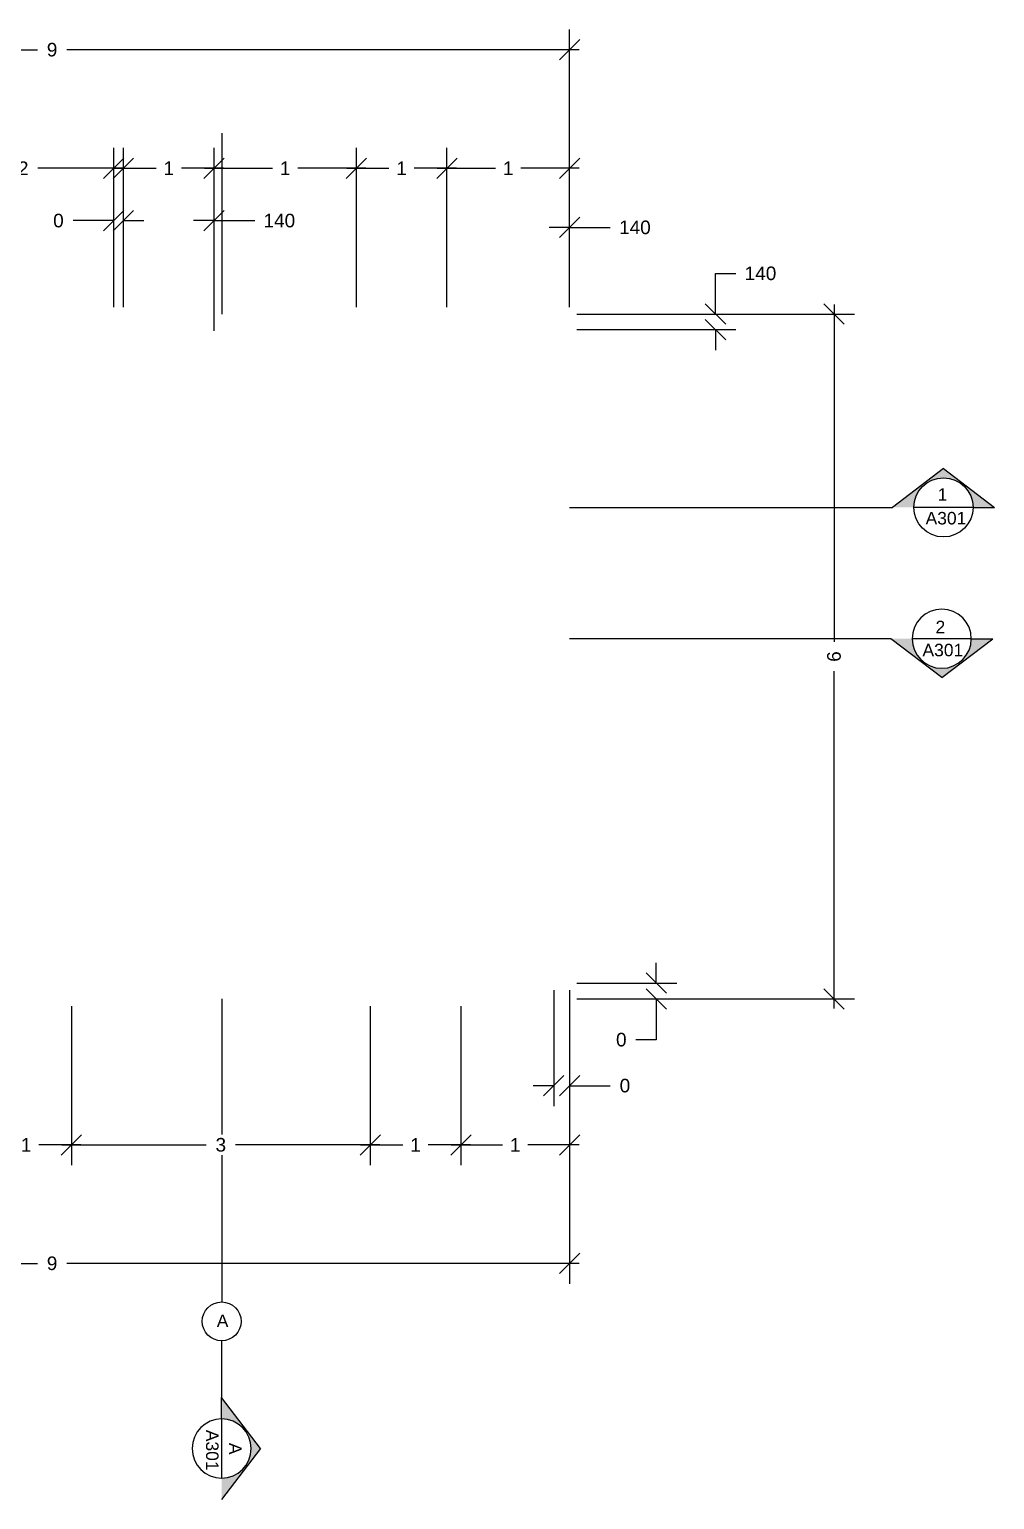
# Model space of a CAD drawing. Header units: metres. Extents: x -165 to 9389, y -108 to -28.
# Drawn here: x -43.16 to -34.63, y -76.02 to -63.03 of the extents above; entities that cross this region are included whole.
import ezdxf

# ---------------------------------------------------------------- set-up
doc = ezdxf.new("R2010")
doc.units = ezdxf.units.M
doc.header["$LTSCALE"] = 5
doc.header["$MEASUREMENT"] = 0
doc.linetypes.add('ACAD_ISO02W100', pattern=[15, 12, -3])
doc.layers.get('0').update_dxf_attribs({"color": 30, "true_color": 0xff7f00, "plot": 0})
doc.layers.get('DEFPOINTS').update_dxf_attribs({"color": 6, "true_color": 0xff00ff})
doc.layers.add('1. Linee di taglio', color=5, linetype='Continuous')
doc.layers.add('c', color=8, linetype='Continuous')
doc.layers.add('4. Linee nascoste', color=2, linetype='ACAD_ISO02W100', lineweight=25)
doc.styles.get("Standard").update_dxf_attribs({"font": 'arial.ttf'})
doc.dimstyles.new('Copy(2) of Standard', dxfattribs={"dimtxt": 0.12, "dimasz": 0.18, "dimexe": 0.18, "dimexo": 0.0625, "dimgap": 0.09, "dimtad": 0, "dimtoh": 1, "dimdec": 0, "dimlfac": 1000, "dimzin": 0, "dimdsep": 46, "dimtxsty": 'Standard', "dimblk": 'OBLIQUE', "dimcen": 0.09, "dimdle": 0.085, "dimclrd": 6, "dimclre": 4, "dimclrt": 7, "dimadec": 0, "dimazin": 0, "dimtfac": 1, "dimtdec": 0, "dimtofl": 0, "dimtmove": 0, "dimatfit": 3, "dimfxl": 1, "dimtfill": 1, "dimtfillclr": 7, "dimtolj": 1, "dimtzin": 0, "dimlwd": 25, "dimlwe": 25, "dimarcsym": 0})

# ---------------------------------------------------------------- blocks, each defined once
blk = doc.blocks.new('Sez')
at = {"layer": 'c'}
blk.add_hatch(color=256, dxfattribs=at).paths.add_polyline_path([(2.801, 6.414), (3.252, 6.071), (3.703, 6.414), (3.513, 6.414, -1), (2.99, 6.414)])
for p, q in [((3.252, 6.071), (2.801, 6.414)), ((2.99, 6.414), (2.801, 6.414)), ((2.99, 6.414), (3.513, 6.414)), ((3.252, 6.071), (3.703, 6.414))]:
    blk.add_line(p, q, dxfattribs=at)
blk.add_circle((3.252, 6.414), 0.261, dxfattribs=at)
blk = doc.blocks.new('_Oblique')
at = {"color": 0, "linetype": 'ByBlock', "lineweight": -2}
blk.add_line((-0.5, -0.5), (0.5, 0.5), dxfattribs=at)
blk = doc.blocks.new('*D214')
at = {"layer": '1. Linee di taglio', "color": 4, "linetype": 'Continuous', "lineweight": 25, "transparency": 16777216}
for p, q in [((-38.325, -65.55), (-35.872, -65.55)), ((-38.325, -71.6), (-35.872, -71.6))]:
    blk.add_line(p, q, dxfattribs=at)
at = {"layer": '1. Linee di taglio', "color": 6, "linetype": 'Continuous', "lineweight": 25, "transparency": 16777216}
for p, q in [((-36.052, -65.465), (-36.052, -68.446)), ((-36.052, -71.685), (-36.052, -68.705))]:
    blk.add_line(p, q, dxfattribs=at)
at = {"layer": 'DEFPOINTS', "color": 0, "transparency": 16777216}
for p in [(-38.388, -65.55), (-38.388, -71.6), (-36.052, -71.6)]:
    blk.add_point(p, dxfattribs=at)
at = {"layer": '1. Linee di taglio', "color": 6, "lineweight": 25, "transparency": 16777216, "xscale": 0.18, "yscale": 0.18, "zscale": 0.18}
for p, rotation in [((-36.052, -65.55), 90), ((-36.052, -71.6), 270)]:
    blk.add_blockref('_Oblique', p, dxfattribs=dict(at, rotation=rotation))
at = {"layer": '1. Linee di taglio', "color": 7, "transparency": 16777216, "insert": (-36.052, -68.575), "char_height": 0.12, "attachment_point": 5, "rotation": 90, "bg_fill": 3, "box_fill_scale": 1.25, "bg_fill_color": 256, "bg_fill_true_color": 13158600, "bg_fill_transparency": 0}
blk.add_mtext('\\A1;6', dxfattribs=at)
blk = doc.blocks.new('*D215')
at = {"layer": '1. Linee di taglio', "color": 6, "linetype": 'Continuous', "lineweight": 25, "transparency": 16777216}
for p, q in [((-37.622, -71.46), (-37.622, -71.28)), ((-37.622, -71.6), (-37.622, -71.96)), ((-37.622, -71.96), (-37.802, -71.96))]:
    blk.add_line(p, q, dxfattribs=at)
at = {"layer": '1. Linee di taglio', "color": 4, "linetype": 'Continuous', "lineweight": 25, "transparency": 16777216}
for p, q in [((-38.325, -71.46), (-37.442, -71.46)), ((-38.325, -71.6), (-37.442, -71.6))]:
    blk.add_line(p, q, dxfattribs=at)
at = {"layer": 'DEFPOINTS', "color": 0, "transparency": 16777216}
for p in [(-38.388, -71.46), (-38.388, -71.6), (-37.622, -71.6)]:
    blk.add_point(p, dxfattribs=at)
at = {"layer": '1. Linee di taglio', "color": 6, "lineweight": 25, "transparency": 16777216, "xscale": 0.18, "yscale": 0.18, "zscale": 0.18}
for p, rotation in [((-37.622, -71.46), 270), ((-37.622, -71.6), 90)]:
    blk.add_blockref('_Oblique', p, dxfattribs=dict(at, rotation=rotation))
at = {"layer": '1. Linee di taglio', "color": 7, "transparency": 16777216, "insert": (-37.931, -71.96), "char_height": 0.12, "attachment_point": 5, "bg_fill": 3, "box_fill_scale": 1.25, "bg_fill_color": 256, "bg_fill_true_color": 13158600, "bg_fill_transparency": 0}
blk.add_mtext('\\A1;0', dxfattribs=at)
blk = doc.blocks.new('*D217')
at = {"layer": '1. Linee di taglio', "color": 4, "linetype": 'Continuous', "lineweight": 25, "transparency": 16777216}
for p, q in [((-47.528, -65.488), (-47.528, -63.034)), ((-38.388, -65.488), (-38.388, -63.034))]:
    blk.add_line(p, q, dxfattribs=at)
at = {"layer": '1. Linee di taglio', "color": 6, "linetype": 'Continuous', "lineweight": 25, "transparency": 16777216}
for p, q in [((-47.613, -63.214), (-43.087, -63.214)), ((-38.303, -63.214), (-42.828, -63.214))]:
    blk.add_line(p, q, dxfattribs=at)
at = {"layer": 'DEFPOINTS', "color": 0, "transparency": 16777216}
for p in [(-38.388, -63.214), (-47.528, -65.55), (-38.388, -65.55)]:
    blk.add_point(p, dxfattribs=at)
at = {"layer": '1. Linee di taglio', "color": 6, "lineweight": 25, "transparency": 16777216, "xscale": 0.18, "yscale": 0.18, "zscale": 0.18, "rotation": 180}
blk.add_blockref('_Oblique', (-47.528, -63.214), dxfattribs=at)
at = {"layer": '1. Linee di taglio', "color": 6, "lineweight": 25, "transparency": 16777216, "xscale": 0.18, "yscale": 0.18, "zscale": 0.18}
blk.add_blockref('_Oblique', (-38.388, -63.214), dxfattribs=at)
at = {"layer": '1. Linee di taglio', "color": 7, "transparency": 16777216, "insert": (-42.958, -63.214), "char_height": 0.12, "attachment_point": 5, "bg_fill": 3, "box_fill_scale": 1.25, "bg_fill_color": 256, "bg_fill_true_color": 13158600, "bg_fill_transparency": 0}
blk.add_mtext('\\A1;9', dxfattribs=at)
blk = doc.blocks.new('*D218')
at = {"layer": '1. Linee di taglio', "color": 4, "linetype": 'Continuous', "lineweight": 25, "transparency": 16777216}
for p, q in [((-44.013, -65.366), (-44.013, -64.081)), ((-42.413, -65.366), (-42.413, -64.081))]:
    blk.add_line(p, q, dxfattribs=at)
at = {"layer": '1. Linee di taglio', "color": 6, "linetype": 'Continuous', "lineweight": 25, "transparency": 16777216}
for p, q in [((-44.098, -64.261), (-43.343, -64.261)), ((-42.328, -64.261), (-43.083, -64.261))]:
    blk.add_line(p, q, dxfattribs=at)
at = {"layer": 'DEFPOINTS', "color": 0, "transparency": 16777216}
for p in [(-42.413, -64.261), (-44.013, -65.429), (-42.413, -65.429)]:
    blk.add_point(p, dxfattribs=at)
at = {"layer": '1. Linee di taglio', "color": 6, "lineweight": 25, "transparency": 16777216, "xscale": 0.18, "yscale": 0.18, "zscale": 0.18, "rotation": 180}
blk.add_blockref('_Oblique', (-44.013, -64.261), dxfattribs=at)
at = {"layer": '1. Linee di taglio', "color": 6, "lineweight": 25, "transparency": 16777216, "xscale": 0.18, "yscale": 0.18, "zscale": 0.18}
blk.add_blockref('_Oblique', (-42.413, -64.261), dxfattribs=at)
at = {"layer": '1. Linee di taglio', "color": 7, "transparency": 16777216, "insert": (-43.213, -64.261), "char_height": 0.12, "attachment_point": 5, "bg_fill": 3, "box_fill_scale": 1.25, "bg_fill_color": 256, "bg_fill_true_color": 13158600, "bg_fill_transparency": 0}
blk.add_mtext('\\A1;2', dxfattribs=at)
blk = doc.blocks.new('*D219')
at = {"layer": '1. Linee di taglio', "color": 4, "linetype": 'Continuous', "lineweight": 25, "transparency": 16777216}
for p, q in [((-39.471, -65.488), (-39.471, -64.081)), ((-38.388, -65.488), (-38.388, -64.081))]:
    blk.add_line(p, q, dxfattribs=at)
at = {"layer": '1. Linee di taglio', "color": 6, "linetype": 'Continuous', "lineweight": 25, "transparency": 16777216}
for p, q in [((-39.556, -64.261), (-39.042, -64.261)), ((-38.303, -64.261), (-38.818, -64.261))]:
    blk.add_line(p, q, dxfattribs=at)
at = {"layer": 'DEFPOINTS', "color": 0, "transparency": 16777216}
for p in [(-38.388, -64.261), (-39.471, -65.55), (-38.388, -65.55)]:
    blk.add_point(p, dxfattribs=at)
at = {"layer": '1. Linee di taglio', "color": 6, "lineweight": 25, "transparency": 16777216, "xscale": 0.18, "yscale": 0.18, "zscale": 0.18, "rotation": 180}
blk.add_blockref('_Oblique', (-39.471, -64.261), dxfattribs=at)
at = {"layer": '1. Linee di taglio', "color": 6, "lineweight": 25, "transparency": 16777216, "xscale": 0.18, "yscale": 0.18, "zscale": 0.18}
blk.add_blockref('_Oblique', (-38.388, -64.261), dxfattribs=at)
at = {"layer": '1. Linee di taglio', "color": 7, "transparency": 16777216, "insert": (-38.93, -64.261), "char_height": 0.12, "attachment_point": 5, "bg_fill": 3, "box_fill_scale": 1.25, "bg_fill_color": 256, "bg_fill_true_color": 13158600, "bg_fill_transparency": 0}
blk.add_mtext('\\A1;1', dxfattribs=at)
blk = doc.blocks.new('*D221')
at = {"layer": '1. Linee di taglio', "color": 4, "linetype": 'Continuous', "lineweight": 25, "transparency": 16777216}
for p, q in [((-47.528, -71.663), (-47.528, -74.116)), ((-38.388, -71.663), (-38.388, -74.116))]:
    blk.add_line(p, q, dxfattribs=at)
at = {"layer": '1. Linee di taglio', "color": 6, "linetype": 'Continuous', "lineweight": 25, "transparency": 16777216}
for p, q in [((-47.613, -73.936), (-43.087, -73.936)), ((-38.303, -73.936), (-42.828, -73.936))]:
    blk.add_line(p, q, dxfattribs=at)
at = {"layer": 'DEFPOINTS', "color": 0, "transparency": 16777216}
for p in [(-47.528, -71.6), (-38.388, -71.6), (-38.388, -73.936)]:
    blk.add_point(p, dxfattribs=at)
at = {"layer": '1. Linee di taglio', "color": 6, "lineweight": 25, "transparency": 16777216, "xscale": 0.18, "yscale": 0.18, "zscale": 0.18, "rotation": 180}
blk.add_blockref('_Oblique', (-47.528, -73.936), dxfattribs=at)
at = {"layer": '1. Linee di taglio', "color": 6, "lineweight": 25, "transparency": 16777216, "xscale": 0.18, "yscale": 0.18, "zscale": 0.18}
blk.add_blockref('_Oblique', (-38.388, -73.936), dxfattribs=at)
at = {"layer": '1. Linee di taglio', "color": 7, "transparency": 16777216, "insert": (-42.958, -73.936), "char_height": 0.12, "attachment_point": 5, "bg_fill": 3, "box_fill_scale": 1.25, "bg_fill_color": 256, "bg_fill_true_color": 13158600, "bg_fill_transparency": 0}
blk.add_mtext('\\A1;9', dxfattribs=at)
blk = doc.blocks.new('*D222')
at = {"layer": '1. Linee di taglio', "color": 4, "linetype": 'Continuous', "lineweight": 25, "transparency": 16777216}
for p, q in [((-39.348, -71.663), (-39.348, -73.069)), ((-38.388, -71.663), (-38.388, -73.069))]:
    blk.add_line(p, q, dxfattribs=at)
at = {"layer": '1. Linee di taglio', "color": 6, "linetype": 'Continuous', "lineweight": 25, "transparency": 16777216}
for p, q in [((-39.433, -72.889), (-38.98, -72.889)), ((-38.303, -72.889), (-38.756, -72.889))]:
    blk.add_line(p, q, dxfattribs=at)
at = {"layer": 'DEFPOINTS', "color": 0, "transparency": 16777216}
for p in [(-39.348, -71.6), (-38.388, -71.6), (-39.348, -72.889)]:
    blk.add_point(p, dxfattribs=at)
at = {"layer": '1. Linee di taglio', "color": 6, "lineweight": 25, "transparency": 16777216, "xscale": 0.18, "yscale": 0.18, "zscale": 0.18, "rotation": 180}
blk.add_blockref('_Oblique', (-39.348, -72.889), dxfattribs=at)
at = {"layer": '1. Linee di taglio', "color": 6, "lineweight": 25, "transparency": 16777216, "xscale": 0.18, "yscale": 0.18, "zscale": 0.18}
blk.add_blockref('_Oblique', (-38.388, -72.889), dxfattribs=at)
at = {"layer": '1. Linee di taglio', "color": 7, "transparency": 16777216, "insert": (-38.868, -72.889), "char_height": 0.12, "attachment_point": 5, "bg_fill": 3, "box_fill_scale": 1.25, "bg_fill_color": 256, "bg_fill_true_color": 13158600, "bg_fill_transparency": 0}
blk.add_mtext('\\A1;1', dxfattribs=at)
blk = doc.blocks.new('*D223')
at = {"layer": '1. Linee di taglio', "color": 4, "linetype": 'Continuous', "lineweight": 25, "transparency": 16777216}
for p, q in [((-43.588, -71.663), (-43.588, -73.069)), ((-42.788, -71.663), (-42.788, -73.069))]:
    blk.add_line(p, q, dxfattribs=at)
at = {"layer": '1. Linee di taglio', "color": 6, "linetype": 'Continuous', "lineweight": 25, "transparency": 16777216}
for p, q in [((-43.673, -72.889), (-43.3, -72.889)), ((-42.703, -72.889), (-43.076, -72.889))]:
    blk.add_line(p, q, dxfattribs=at)
at = {"layer": 'DEFPOINTS', "color": 0, "transparency": 16777216}
for p in [(-43.588, -71.6), (-42.788, -71.6), (-43.588, -72.889)]:
    blk.add_point(p, dxfattribs=at)
at = {"layer": '1. Linee di taglio', "color": 6, "lineweight": 25, "transparency": 16777216, "xscale": 0.18, "yscale": 0.18, "zscale": 0.18, "rotation": 180}
blk.add_blockref('_Oblique', (-43.588, -72.889), dxfattribs=at)
at = {"layer": '1. Linee di taglio', "color": 6, "lineweight": 25, "transparency": 16777216, "xscale": 0.18, "yscale": 0.18, "zscale": 0.18}
blk.add_blockref('_Oblique', (-42.788, -72.889), dxfattribs=at)
at = {"layer": '1. Linee di taglio', "color": 7, "transparency": 16777216, "insert": (-43.188, -72.889), "char_height": 0.12, "attachment_point": 5, "bg_fill": 3, "box_fill_scale": 1.25, "bg_fill_color": 256, "bg_fill_true_color": 13158600, "bg_fill_transparency": 0}
blk.add_mtext('\\A1;1', dxfattribs=at)
blk = doc.blocks.new('*D228')
at = {"layer": '1. Linee di taglio', "color": 4, "linetype": 'Continuous', "lineweight": 25, "transparency": 16777216}
for p, q in [((-38.528, -71.523), (-38.528, -72.546)), ((-38.388, -71.523), (-38.388, -72.546))]:
    blk.add_line(p, q, dxfattribs=at)
at = {"layer": '1. Linee di taglio', "color": 6, "linetype": 'Continuous', "lineweight": 25, "transparency": 16777216}
for p, q in [((-38.528, -72.366), (-38.708, -72.366)), ((-38.388, -72.366), (-38.028, -72.366))]:
    blk.add_line(p, q, dxfattribs=at)
at = {"layer": 'DEFPOINTS', "color": 0, "transparency": 16777216}
for p in [(-38.528, -71.46), (-38.388, -71.46), (-38.388, -72.366)]:
    blk.add_point(p, dxfattribs=at)
at = {"layer": '1. Linee di taglio', "color": 6, "lineweight": 25, "transparency": 16777216, "xscale": 0.18, "yscale": 0.18, "zscale": 0.18}
blk.add_blockref('_Oblique', (-38.528, -72.366), dxfattribs=at)
at = {"layer": '1. Linee di taglio', "color": 6, "lineweight": 25, "transparency": 16777216, "xscale": 0.18, "yscale": 0.18, "zscale": 0.18, "rotation": 180}
blk.add_blockref('_Oblique', (-38.388, -72.366), dxfattribs=at)
at = {"layer": '1. Linee di taglio', "color": 7, "transparency": 16777216, "insert": (-37.899, -72.366), "char_height": 0.12, "attachment_point": 5, "bg_fill": 3, "box_fill_scale": 1.25, "bg_fill_color": 256, "bg_fill_true_color": 13158600, "bg_fill_transparency": 0}
blk.add_mtext('\\A1;0', dxfattribs=at)
blk = doc.blocks.new('*D231')
at = {"layer": '4. Linee nascoste', "color": 4, "linetype": 'Continuous', "lineweight": 25, "transparency": 16777216}
for p, q in [((-42.413, -65.488), (-42.413, -64.544)), ((-42.328, -65.488), (-42.328, -64.544))]:
    blk.add_line(p, q, dxfattribs=at)
at = {"layer": '4. Linee nascoste', "color": 6, "linetype": 'Continuous', "lineweight": 25, "transparency": 16777216}
for p, q in [((-42.413, -64.724), (-42.773, -64.724)), ((-42.328, -64.724), (-42.148, -64.724))]:
    blk.add_line(p, q, dxfattribs=at)
at = {"layer": 'DEFPOINTS', "color": 0, "transparency": 16777216}
for p in [(-42.413, -64.724), (-42.413, -65.55), (-42.328, -65.55)]:
    blk.add_point(p, dxfattribs=at)
at = {"layer": '4. Linee nascoste', "color": 6, "lineweight": 25, "transparency": 16777216, "xscale": 0.18, "yscale": 0.18, "zscale": 0.18}
blk.add_blockref('_Oblique', (-42.413, -64.724), dxfattribs=at)
at = {"layer": '4. Linee nascoste', "color": 6, "lineweight": 25, "transparency": 16777216, "xscale": 0.18, "yscale": 0.18, "zscale": 0.18, "rotation": 180}
blk.add_blockref('_Oblique', (-42.328, -64.724), dxfattribs=at)
at = {"layer": '4. Linee nascoste', "color": 7, "transparency": 16777216, "insert": (-42.902, -64.724), "char_height": 0.12, "attachment_point": 5, "bg_fill": 3, "box_fill_scale": 1.25, "bg_fill_color": 256, "bg_fill_true_color": 13158600, "bg_fill_transparency": 0}
blk.add_mtext('\\A1;0', dxfattribs=at)
blk = doc.blocks.new('*D232')
at = {"layer": '4. Linee nascoste', "color": 4, "linetype": 'Continuous', "lineweight": 25, "transparency": 16777216}
blk.add_line((-38.388, -65.488), (-38.388, -64.604), dxfattribs=at)
blk.add_line((-38.388, -65.488), (-38.388, -64.604), dxfattribs=at)
at = {"layer": '4. Linee nascoste', "color": 6, "linetype": 'Continuous', "lineweight": 25, "transparency": 16777216}
for q in [(-38.568, -64.784), (-38.028, -64.784)]:
    blk.add_line((-38.388, -64.784), q, dxfattribs=at)
at = {"layer": 'DEFPOINTS', "color": 0, "transparency": 16777216}
for p in [(-38.388, -64.784), (-38.388, -65.55), (-38.388, -65.55)]:
    blk.add_point(p, dxfattribs=at)
at = {"layer": '4. Linee nascoste', "color": 6, "lineweight": 25, "transparency": 16777216, "xscale": 0.18, "yscale": 0.18, "zscale": 0.18}
blk.add_blockref('_Oblique', (-38.388, -64.784), dxfattribs=at)
at = {"layer": '4. Linee nascoste', "color": 6, "lineweight": 25, "transparency": 16777216, "xscale": 0.18, "yscale": 0.18, "zscale": 0.18, "rotation": 180}
blk.add_blockref('_Oblique', (-38.388, -64.784), dxfattribs=at)
at = {"layer": '4. Linee nascoste', "color": 7, "transparency": 16777216, "insert": (-37.811, -64.784), "char_height": 0.12, "attachment_point": 5, "bg_fill": 3, "box_fill_scale": 1.25, "bg_fill_color": 256, "bg_fill_true_color": 13158600, "bg_fill_transparency": 0}
blk.add_mtext('\\A1;140', dxfattribs=at)
blk = doc.blocks.new('*D233')
at = {"layer": '4. Linee nascoste', "color": 4, "linetype": 'Continuous', "lineweight": 25, "transparency": 16777216}
for p, q in [((-42.328, -65.488), (-42.328, -64.081)), ((-41.528, -65.488), (-41.528, -64.081))]:
    blk.add_line(p, q, dxfattribs=at)
at = {"layer": '4. Linee nascoste', "color": 6, "linetype": 'Continuous', "lineweight": 25, "transparency": 16777216}
for p, q in [((-42.413, -64.261), (-42.04, -64.261)), ((-41.443, -64.261), (-41.816, -64.261))]:
    blk.add_line(p, q, dxfattribs=at)
at = {"layer": 'DEFPOINTS', "color": 0, "transparency": 16777216}
for p in [(-42.328, -64.261), (-42.328, -65.55), (-41.528, -65.55)]:
    blk.add_point(p, dxfattribs=at)
at = {"layer": '4. Linee nascoste', "color": 6, "lineweight": 25, "transparency": 16777216, "xscale": 0.18, "yscale": 0.18, "zscale": 0.18, "rotation": 180}
blk.add_blockref('_Oblique', (-42.328, -64.261), dxfattribs=at)
at = {"layer": '4. Linee nascoste', "color": 6, "lineweight": 25, "transparency": 16777216, "xscale": 0.18, "yscale": 0.18, "zscale": 0.18}
blk.add_blockref('_Oblique', (-41.528, -64.261), dxfattribs=at)
at = {"layer": '4. Linee nascoste', "color": 7, "transparency": 16777216, "insert": (-41.928, -64.261), "char_height": 0.12, "attachment_point": 5, "bg_fill": 3, "box_fill_scale": 1.25, "bg_fill_color": 256, "bg_fill_true_color": 13158600, "bg_fill_transparency": 0}
blk.add_mtext('\\A1;1', dxfattribs=at)
blk = doc.blocks.new('*D234')
at = {"layer": '4. Linee nascoste', "color": 4, "linetype": 'Continuous', "lineweight": 25, "transparency": 16777216}
for p, q in [((-41.528, -65.488), (-41.528, -64.081)), ((-40.271, -65.488), (-40.271, -64.081))]:
    blk.add_line(p, q, dxfattribs=at)
at = {"layer": '4. Linee nascoste', "color": 6, "linetype": 'Continuous', "lineweight": 25, "transparency": 16777216}
for p, q in [((-41.613, -64.261), (-41.012, -64.261)), ((-40.186, -64.261), (-40.788, -64.261))]:
    blk.add_line(p, q, dxfattribs=at)
at = {"layer": 'DEFPOINTS', "color": 0, "transparency": 16777216}
for p in [(-41.528, -64.261), (-41.528, -65.55), (-40.271, -65.55)]:
    blk.add_point(p, dxfattribs=at)
at = {"layer": '4. Linee nascoste', "color": 6, "lineweight": 25, "transparency": 16777216, "xscale": 0.18, "yscale": 0.18, "zscale": 0.18, "rotation": 180}
blk.add_blockref('_Oblique', (-41.528, -64.261), dxfattribs=at)
at = {"layer": '4. Linee nascoste', "color": 6, "lineweight": 25, "transparency": 16777216, "xscale": 0.18, "yscale": 0.18, "zscale": 0.18}
blk.add_blockref('_Oblique', (-40.271, -64.261), dxfattribs=at)
at = {"layer": '4. Linee nascoste', "color": 7, "transparency": 16777216, "insert": (-40.9, -64.261), "char_height": 0.12, "attachment_point": 5, "bg_fill": 3, "box_fill_scale": 1.25, "bg_fill_color": 256, "bg_fill_true_color": 13158600, "bg_fill_transparency": 0}
blk.add_mtext('\\A1;1', dxfattribs=at)
blk = doc.blocks.new('*D235')
at = {"layer": '4. Linee nascoste', "color": 4, "linetype": 'Continuous', "lineweight": 25, "transparency": 16777216}
for p in [(-41.528, -65.488), (-41.528, -65.698)]:
    blk.add_line(p, (-41.528, -64.544), dxfattribs=at)
at = {"layer": '4. Linee nascoste', "color": 6, "linetype": 'Continuous', "lineweight": 25, "transparency": 16777216}
for q in [(-41.708, -64.724), (-41.168, -64.724)]:
    blk.add_line((-41.528, -64.724), q, dxfattribs=at)
at = {"layer": 'DEFPOINTS', "color": 0, "transparency": 16777216}
for p in [(-41.528, -64.724), (-41.528, -65.55), (-41.528, -65.76)]:
    blk.add_point(p, dxfattribs=at)
at = {"layer": '4. Linee nascoste', "color": 6, "lineweight": 25, "transparency": 16777216, "xscale": 0.18, "yscale": 0.18, "zscale": 0.18}
blk.add_blockref('_Oblique', (-41.528, -64.724), dxfattribs=at)
at = {"layer": '4. Linee nascoste', "color": 6, "lineweight": 25, "transparency": 16777216, "xscale": 0.18, "yscale": 0.18, "zscale": 0.18, "rotation": 180}
blk.add_blockref('_Oblique', (-41.528, -64.724), dxfattribs=at)
at = {"layer": '4. Linee nascoste', "color": 7, "transparency": 16777216, "insert": (-40.951, -64.724), "char_height": 0.12, "attachment_point": 5, "bg_fill": 3, "box_fill_scale": 1.25, "bg_fill_color": 256, "bg_fill_true_color": 13158600, "bg_fill_transparency": 0}
blk.add_mtext('\\A1;140', dxfattribs=at)
blk = doc.blocks.new('*D236')
at = {"layer": '4. Linee nascoste', "color": 4, "linetype": 'Continuous', "lineweight": 25, "transparency": 16777216}
for p, q in [((-40.271, -65.488), (-40.271, -64.081)), ((-39.471, -65.488), (-39.471, -64.081))]:
    blk.add_line(p, q, dxfattribs=at)
at = {"layer": '4. Linee nascoste', "color": 6, "linetype": 'Continuous', "lineweight": 25, "transparency": 16777216}
for p, q in [((-40.356, -64.261), (-39.983, -64.261)), ((-39.386, -64.261), (-39.759, -64.261))]:
    blk.add_line(p, q, dxfattribs=at)
at = {"layer": 'DEFPOINTS', "color": 0, "transparency": 16777216}
for p in [(-39.471, -64.261), (-40.271, -65.55), (-39.471, -65.55)]:
    blk.add_point(p, dxfattribs=at)
at = {"layer": '4. Linee nascoste', "color": 6, "lineweight": 25, "transparency": 16777216, "xscale": 0.18, "yscale": 0.18, "zscale": 0.18, "rotation": 180}
blk.add_blockref('_Oblique', (-40.271, -64.261), dxfattribs=at)
at = {"layer": '4. Linee nascoste', "color": 6, "lineweight": 25, "transparency": 16777216, "xscale": 0.18, "yscale": 0.18, "zscale": 0.18}
blk.add_blockref('_Oblique', (-39.471, -64.261), dxfattribs=at)
at = {"layer": '4. Linee nascoste', "color": 7, "transparency": 16777216, "insert": (-39.871, -64.261), "char_height": 0.12, "attachment_point": 5, "bg_fill": 3, "box_fill_scale": 1.25, "bg_fill_color": 256, "bg_fill_true_color": 13158600, "bg_fill_transparency": 0}
blk.add_mtext('\\A1;1', dxfattribs=at)
blk = doc.blocks.new('*D237')
at = {"layer": '4. Linee nascoste', "color": 6, "linetype": 'Continuous', "lineweight": 25, "transparency": 16777216}
for p, q in [((-37.099, -65.55), (-37.099, -65.19)), ((-37.099, -65.19), (-36.919, -65.19)), ((-37.099, -65.687), (-37.099, -65.867))]:
    blk.add_line(p, q, dxfattribs=at)
at = {"layer": '4. Linee nascoste', "color": 4, "linetype": 'Continuous', "lineweight": 25, "transparency": 16777216}
for p, q in [((-38.325, -65.55), (-36.919, -65.55)), ((-38.325, -65.687), (-36.919, -65.687))]:
    blk.add_line(p, q, dxfattribs=at)
at = {"layer": 'DEFPOINTS', "color": 0, "transparency": 16777216}
for p in [(-38.388, -65.55), (-37.099, -65.55), (-38.388, -65.687)]:
    blk.add_point(p, dxfattribs=at)
at = {"layer": '4. Linee nascoste', "color": 6, "lineweight": 25, "transparency": 16777216, "xscale": 0.18, "yscale": 0.18, "zscale": 0.18}
for p, rotation in [((-37.099, -65.55), 270), ((-37.099, -65.687), 90)]:
    blk.add_blockref('_Oblique', p, dxfattribs=dict(at, rotation=rotation))
at = {"layer": '4. Linee nascoste', "color": 7, "transparency": 16777216, "insert": (-36.702, -65.19), "char_height": 0.12, "attachment_point": 5, "bg_fill": 3, "box_fill_scale": 1.25, "bg_fill_color": 256, "bg_fill_true_color": 13158600, "bg_fill_transparency": 0}
blk.add_mtext('\\A1;140', dxfattribs=at)
blk = doc.blocks.new('*D238')
at = {"layer": '4. Linee nascoste', "color": 4, "linetype": 'Continuous', "lineweight": 25, "transparency": 16777216}
for p, q in [((-42.788, -71.663), (-42.788, -73.069)), ((-40.148, -71.663), (-40.148, -73.069))]:
    blk.add_line(p, q, dxfattribs=at)
at = {"layer": '4. Linee nascoste', "color": 6, "linetype": 'Continuous', "lineweight": 25, "transparency": 16777216}
for p, q in [((-42.873, -72.889), (-41.597, -72.889)), ((-40.063, -72.889), (-41.339, -72.889))]:
    blk.add_line(p, q, dxfattribs=at)
at = {"layer": 'DEFPOINTS', "color": 0, "transparency": 16777216}
for p in [(-42.788, -71.6), (-40.148, -71.6), (-40.148, -72.889)]:
    blk.add_point(p, dxfattribs=at)
at = {"layer": '4. Linee nascoste', "color": 6, "lineweight": 25, "transparency": 16777216, "xscale": 0.18, "yscale": 0.18, "zscale": 0.18, "rotation": 180}
blk.add_blockref('_Oblique', (-42.788, -72.889), dxfattribs=at)
at = {"layer": '4. Linee nascoste', "color": 6, "lineweight": 25, "transparency": 16777216, "xscale": 0.18, "yscale": 0.18, "zscale": 0.18}
blk.add_blockref('_Oblique', (-40.148, -72.889), dxfattribs=at)
at = {"layer": '4. Linee nascoste', "color": 7, "transparency": 16777216, "insert": (-41.468, -72.889), "char_height": 0.12, "attachment_point": 5, "bg_fill": 3, "box_fill_scale": 1.25, "bg_fill_color": 256, "bg_fill_true_color": 13158600, "bg_fill_transparency": 0}
blk.add_mtext('\\A1;3', dxfattribs=at)
blk = doc.blocks.new('*D239')
at = {"layer": '4. Linee nascoste', "color": 4, "linetype": 'Continuous', "lineweight": 25, "transparency": 16777216}
for p, q in [((-40.148, -71.663), (-40.148, -73.069)), ((-39.348, -71.663), (-39.348, -73.069))]:
    blk.add_line(p, q, dxfattribs=at)
at = {"layer": '4. Linee nascoste', "color": 6, "linetype": 'Continuous', "lineweight": 25, "transparency": 16777216}
for p, q in [((-40.233, -72.889), (-39.86, -72.889)), ((-39.263, -72.889), (-39.636, -72.889))]:
    blk.add_line(p, q, dxfattribs=at)
at = {"layer": 'DEFPOINTS', "color": 0, "transparency": 16777216}
for p in [(-40.148, -71.6), (-39.348, -71.6), (-39.348, -72.889)]:
    blk.add_point(p, dxfattribs=at)
at = {"layer": '4. Linee nascoste', "color": 6, "lineweight": 25, "transparency": 16777216, "xscale": 0.18, "yscale": 0.18, "zscale": 0.18, "rotation": 180}
blk.add_blockref('_Oblique', (-40.148, -72.889), dxfattribs=at)
at = {"layer": '4. Linee nascoste', "color": 6, "lineweight": 25, "transparency": 16777216, "xscale": 0.18, "yscale": 0.18, "zscale": 0.18}
blk.add_blockref('_Oblique', (-39.348, -72.889), dxfattribs=at)
at = {"layer": '4. Linee nascoste', "color": 7, "transparency": 16777216, "insert": (-39.748, -72.889), "char_height": 0.12, "attachment_point": 5, "bg_fill": 3, "box_fill_scale": 1.25, "bg_fill_color": 256, "bg_fill_true_color": 13158600, "bg_fill_transparency": 0}
blk.add_mtext('\\A1;1', dxfattribs=at)

msp = doc.modelspace()

# ---------------------------------------------------------------- linework, layer by layer
at = {"layer": '1. Linee di taglio'}
for p, q in [((-41.4604, -63.9505), (-41.4604, -65.5502)), ((-38.3879, -67.257), (-35.537, -67.257)), ((-35.5522, -68.4182), (-38.3879, -68.4182)), ((-41.4604, -71.6002), (-41.4604, -73.3041)), ((-41.4604, -73.3041), (-41.4604, -74.277)), ((-41.4604, -75.1202), (-41.4604, -74.6202))]:
    msp.add_line(p, q, dxfattribs=at)
at = {"layer": 'c'}
msp.add_circle((-41.4604, -74.4486), 0.1716, dxfattribs=at)

# ---------------------------------------------------------------- block references
at = {"layer": '1. Linee di taglio', "rotation": 180}
msp.add_blockref('Sez', (-31.8338, -60.8434), dxfattribs=at)
at = {"layer": '1. Linee di taglio', "xscale": -1}
msp.add_blockref('Sez', (-31.8489, -74.8317), dxfattribs=at)
at = {"layer": '1. Linee di taglio', "xscale": -1, "rotation": 90}
msp.add_blockref('Sez', (-35.0468, -72.3195), dxfattribs=at)

# ---------------------------------------------------------------- texts
at = {"layer": '1. Linee di taglio'}
for s, height, p in [('1', 0.1103, (-35.1373, -67.1991)), ('A301', 0.11027, (-35.2438, -67.4077)), ('2', 0.1103, (-35.156, -68.3689)), ('A301', 0.11027, (-35.2712, -68.5725)), ('A', 0.1103, (-41.5038, -74.4984))]:
    msp.add_text(s, height=height, dxfattribs=at).set_placement(p)
for s, height, p in [('A301', 0.11027, (-41.5984, -75.4064)), ('A', 0.1103, (-41.3948, -75.5216))]:
    msp.add_text(s, height=height, rotation=270, dxfattribs=at).set_placement(p)

# ---------------------------------------------------------------- next in the draw order: dimensions: what is measured, and where the dimension line sits
dim = msp.add_linear_dim(base=(-36.0522, -71.6002), p1=(-38.3879, -65.5502), p2=(-38.3879, -71.6002), angle=90, dimstyle='Copy(2) of Standard', override={"dimlfac": -1000}, dxfattribs=at)
dim.commit()
dim.dimension.update_dxf_attribs({"geometry": '*D214', "text_midpoint": (-36.0522, -68.5752)})

# ---------------------------------------------------------------- next in the draw order: dimensions: what is measured, and where the dimension line sits
dim = msp.add_linear_dim(base=(-38.3879, -63.2145), p1=(-47.5279, -65.5502), p2=(-38.3879, -65.5502), dimstyle='Copy(2) of Standard', override={"dimlfac": -1000}, dxfattribs=at)
dim.commit()
dim.dimension.update_dxf_attribs({"geometry": '*D217', "text_midpoint": (-42.9579, -63.2145)})
dim = msp.add_linear_dim(base=(-37.6221, -71.6002), p1=(-38.3879, -71.4602), p2=(-38.3879, -71.6002), angle=90, dimstyle='Copy(2) of Standard', override={"dimlfac": -1000}, dxfattribs=at)
dim.commit()
dim.dimension.update_dxf_attribs({"geometry": '*D215', "text_midpoint": (-37.9312, -71.9602)})

# ---------------------------------------------------------------- next in the draw order: dimensions: what is measured, and where the dimension line sits
for base, p1, p2, picture, middle in [((-42.4128, -64.2611), (-44.0128, -65.429), (-42.4128, -65.429), '*D218', (-43.2128, -64.2611)), ((-38.3879, -73.9359), (-47.5279, -71.6002), (-38.3879, -71.6002), '*D221', (-42.9579, -73.9359))]:
    dim = msp.add_linear_dim(base=base, p1=p1, p2=p2, dimstyle='Copy(2) of Standard', override={"dimlfac": -1000}, dxfattribs=at)
    dim.commit()
    dim.dimension.update_dxf_attribs({"geometry": picture, "text_midpoint": middle})
dim = msp.add_aligned_dim(p1=(-39.4713, -65.5502), p2=(-38.3879, -65.5502), distance=1.2891, dimstyle='Copy(2) of Standard', override={"dimlfac": -1000}, dxfattribs=at)
dim.commit()
dim.dimension.update_dxf_attribs({"geometry": '*D219', "text_midpoint": (-38.9296, -64.2611)})

# ---------------------------------------------------------------- next in the draw order: dimensions: what is measured, and where the dimension line sits
for base, p1, p2, picture, middle in [((-43.5879, -72.8893), (-42.7879, -71.6002), (-43.5879, -71.6002), '*D223', (-43.1879, -72.8893)), ((-39.3479, -72.8893), (-38.3879, -71.6002), (-39.3479, -71.6002), '*D222', (-38.8679, -72.8893))]:
    dim = msp.add_linear_dim(base=base, p1=p1, p2=p2, dimstyle='Copy(2) of Standard', override={"dimlfac": -1000}, dxfattribs=at)
    dim.commit()
    dim.dimension.update_dxf_attribs({"geometry": picture, "text_midpoint": middle})
at = {"layer": '4. Linee nascoste'}
dim = msp.add_linear_dim(base=(-42.4128, -64.7238), p1=(-42.3279, -65.5502), p2=(-42.4128, -65.5502), dimstyle='Copy(2) of Standard', override={"dimlfac": -1000}, dxfattribs=at)
dim.commit()
dim.dimension.update_dxf_attribs({"geometry": '*D231', "text_midpoint": (-42.902, -64.7238)})
dim = msp.add_linear_dim(base=(-38.3879022028, -64.7843986352), p1=(-38.3879022028, -65.5502029959), p2=(-38.3879022028, -65.5502029959), text='14<>', dimstyle='Copy(2) of Standard', override={"dimlfac": -1000}, dxfattribs=at)
dim.commit()
dim.dimension.update_dxf_attribs({"geometry": '*D232', "text_midpoint": (-37.8111900609, -64.7843986352)})

# ---------------------------------------------------------------- next in the draw order: dimensions: what is measured, and where the dimension line sits
at = {"layer": '1. Linee di taglio'}
dim = msp.add_linear_dim(base=(-38.3879, -72.366), p1=(-38.5279, -71.4602), p2=(-38.3879, -71.4602), dimstyle='Copy(2) of Standard', override={"dimlfac": -1000}, dxfattribs=at)
dim.commit()
dim.dimension.update_dxf_attribs({"geometry": '*D228', "text_midpoint": (-37.8988, -72.366)})
at = {"layer": '4. Linee nascoste'}
for base, p1, p2, picture, middle in [((-42.3279, -64.2611), (-41.5279, -65.5502), (-42.3279, -65.5502), '*D233', (-41.9279, -64.2611)), ((-40.1479, -72.8893), (-42.7879, -71.6002), (-40.1479, -71.6002), '*D238', (-41.4679, -72.8893))]:
    dim = msp.add_linear_dim(base=base, p1=p1, p2=p2, dimstyle='Copy(2) of Standard', override={"dimlfac": -1000}, dxfattribs=at)
    dim.commit()
    dim.dimension.update_dxf_attribs({"geometry": picture, "text_midpoint": middle})
dim = msp.add_linear_dim(base=(-37.0988, -65.5502), p1=(-38.3879, -65.6866), p2=(-38.3879, -65.5502), angle=90, text='140', dimstyle='Copy(2) of Standard', override={"dimlfac": -1000}, dxfattribs=at)
dim.commit()
dim.dimension.update_dxf_attribs({"geometry": '*D237', "text_midpoint": (-36.7021, -65.1902)})

# ---------------------------------------------------------------- next in the draw order: dimensions: what is measured, and where the dimension line sits
for base, p1, p2, picture, middle in [((-41.5279, -64.2611), (-40.2713, -65.5502), (-41.5279, -65.5502), '*D234', (-40.8996, -64.2611)), ((-39.3479, -72.8893), (-40.1479, -71.6002), (-39.3479, -71.6002), '*D239', (-39.7479, -72.8893))]:
    dim = msp.add_linear_dim(base=base, p1=p1, p2=p2, dimstyle='Copy(2) of Standard', override={"dimlfac": -1000}, dxfattribs=at)
    dim.commit()
    dim.dimension.update_dxf_attribs({"geometry": picture, "text_midpoint": middle})

# ---------------------------------------------------------------- next in the draw order: dimensions: what is measured, and where the dimension line sits
dim = msp.add_linear_dim(base=(-39.4713, -64.2611), p1=(-40.2713, -65.5502), p2=(-39.4713, -65.5502), dimstyle='Copy(2) of Standard', override={"dimlfac": -1000}, dxfattribs=at)
dim.commit()
dim.dimension.update_dxf_attribs({"geometry": '*D236', "text_midpoint": (-39.8713, -64.2611)})
dim = msp.add_linear_dim(base=(-41.5279022028, -64.7237736203), p1=(-41.5279022028, -65.5502029738), p2=(-41.5279022028, -65.7602029608), text='14<>', dimstyle='Copy(2) of Standard', override={"dimlfac": -1000}, dxfattribs=at)
dim.commit()
dim.dimension.update_dxf_attribs({"geometry": '*D235', "text_midpoint": (-40.9511900609, -64.7237736203)})

doc.saveas('drawing.dxf')
